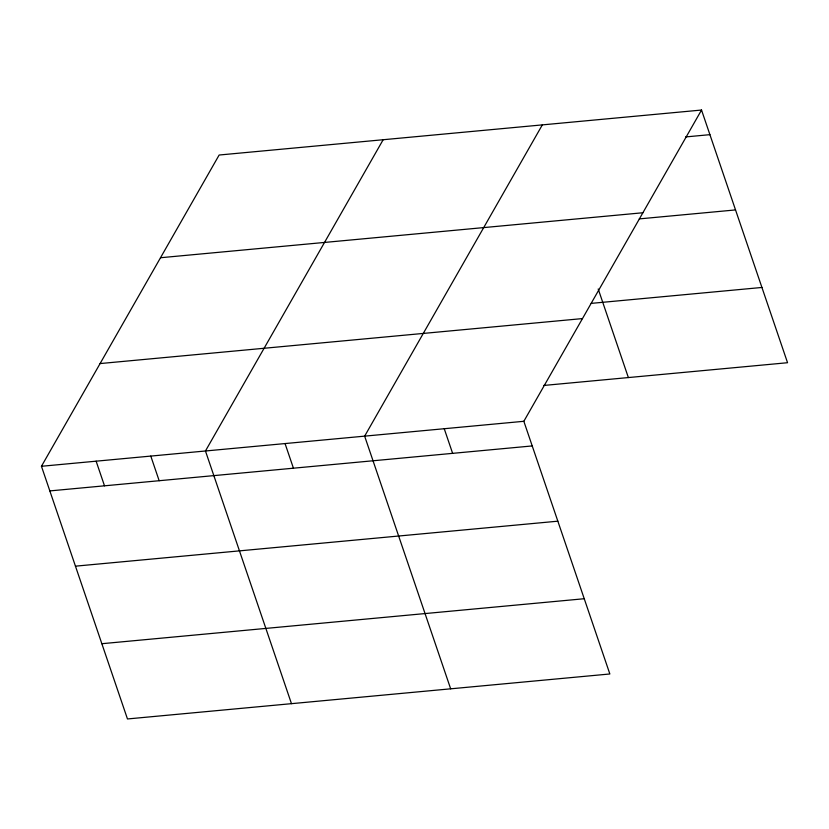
<?xml version="1.0" encoding="UTF-8"?>
<svg xmlns="http://www.w3.org/2000/svg" width="829" height="829" viewBox="0 0 829 829"><rect width="100%" height="100%" fill="white"/><g stroke="black" fill="none" stroke-linecap="round" stroke-linejoin="round"><path stroke-width="1.24" d="M701.531 110.039L523.835 421.298L609.854 673.977L127.469 718.961L41.45 466.281L219.146 155.023L701.531 110.039L787.55 362.719L543.637 385.464M383.164 139.728L205.457 450.986L291.476 703.666M542.342 124.878L364.646 436.147L450.665 688.826M685.521 136.94L709.914 134.661M160.505 257.736L642.889 212.752M639.252 218.897L735.53 209.924M591.191 303.383L761.934 287.456M100.091 363.568L582.476 318.585M41.45 466.281L523.835 421.298M49.833 490.913L532.218 445.929M75.449 566.166L557.834 521.182M101.853 643.708L584.227 598.725M598.206 288.979L628.361 377.558M444.24 428.728L452.624 453.349M285.052 443.567L293.435 468.198M150.785 456.085L159.168 480.716M96.123 461.183L104.506 485.815"/></g></svg>
